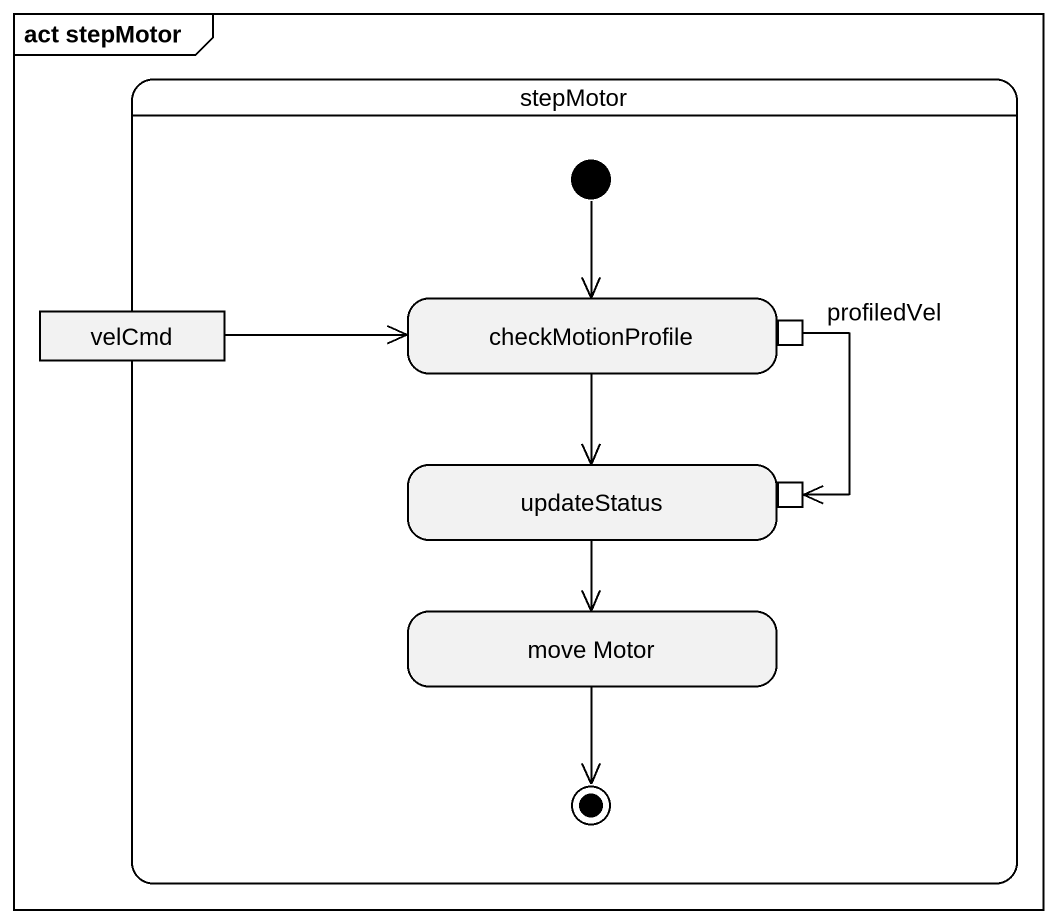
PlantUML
@startuml
mainframe act stepMotor
hide empty description
state stepMotor {
  state velCmd <<object>>
  state checkMotionProfile {
    state pin1 <<outputPin>>
  }
  state updateStatus {
    state profiledVel <<inputPin>>
  }
  state "move Motor" as move_Motor
  [*] --> checkMotionProfile
  move_Motor --> [*]
}
velCmd -right-> checkMotionProfile
checkMotionProfile --> updateStatus
pin1 --> profiledVel
updateStatus --> move_Motor
@enduml
